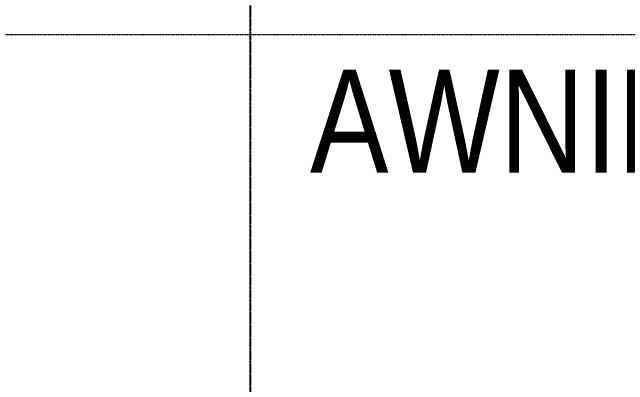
# Model space of a CAD drawing. Header units: millimetres. Extents: x -677815 to 476396, y -125373 to 39000.
# Drawn here: x 195493 to 202850, y 3811 to 8264 of the extents above; entities that cross this region are included whole.
import ezdxf

# ---------------------------------------------------------------- set-up
doc = ezdxf.new("R2010")
doc.units = ezdxf.units.MM
doc.linetypes.add('Xref building Toll$0$_SBA Dash - Loose', pattern=[5, 3, -2])
doc.linetypes.add('Xref building Toll$0$Grid Line', pattern=[22.225, 12.7, -3.175, 3.175, -3.175])
for name, color, linetype, lineweight in [('AM_BOR', 4, 'Continuous', 25), ('Xref building Toll$0$A-DETL', 90, 'Continuous', 9), ('Xref building Toll$0$G-ANNO-TEXT', 40, 'Continuous', 35)]:
    doc.layers.add(name, color=color, linetype=linetype, lineweight=lineweight)
doc.layers.add('Xref building Toll$0$S-GRID', color=8, linetype='Continuous')
doc.styles.add('Xref building Toll$0$Arial Narrow_3', font='ARIALN.TTF', dxfattribs={"height": 1229.103343})

# ---------------------------------------------------------------- blocks, each defined once
blk = doc.blocks.new('Xref building Toll$0$Toll Grids')
at = {"layer": 'Xref building Toll$0$S-GRID', "linetype": 'Xref building Toll$0$Grid Line'}
blk.add_line((198340, -125373.3), (198340, 36031.5), dxfattribs=at)
blk = doc.blocks.new('Xref building Toll$0$building block 28092016')
at = {"layer": 'Xref building Toll$0$A-DETL', "linetype": 'Xref building Toll$0$_SBA Dash - Loose'}
blk.add_line((907346.1, -663499.5), (945520.1, -663499.5), dxfattribs=at)
at = {"layer": 'Xref building Toll$0$G-ANNO-TEXT', "color": 7, "insert": (921601.8, -663922.7), "char_height": 1229.103, "width": 12150, "attachment_point": 1, "line_spacing_factor": 0.968573, "style": 'Xref building Toll$0$Arial Narrow_3'}
blk.add_mtext('AWNING OVER', dxfattribs=at)
blk = doc.blocks.new('Xref building Toll')
for name, p in [('Xref building Toll$0$Toll Grids', (0, 0)), ('Xref building Toll$0$building block 28092016', (-722549.6, 671499.5))]:
    blk.add_blockref(name, p)

msp = doc.modelspace()

# ---------------------------------------------------------------- block references
at = {"layer": 'AM_BOR'}
msp.add_blockref('Xref building Toll', (0, 0), dxfattribs=at)

doc.saveas('drawing.dxf')
